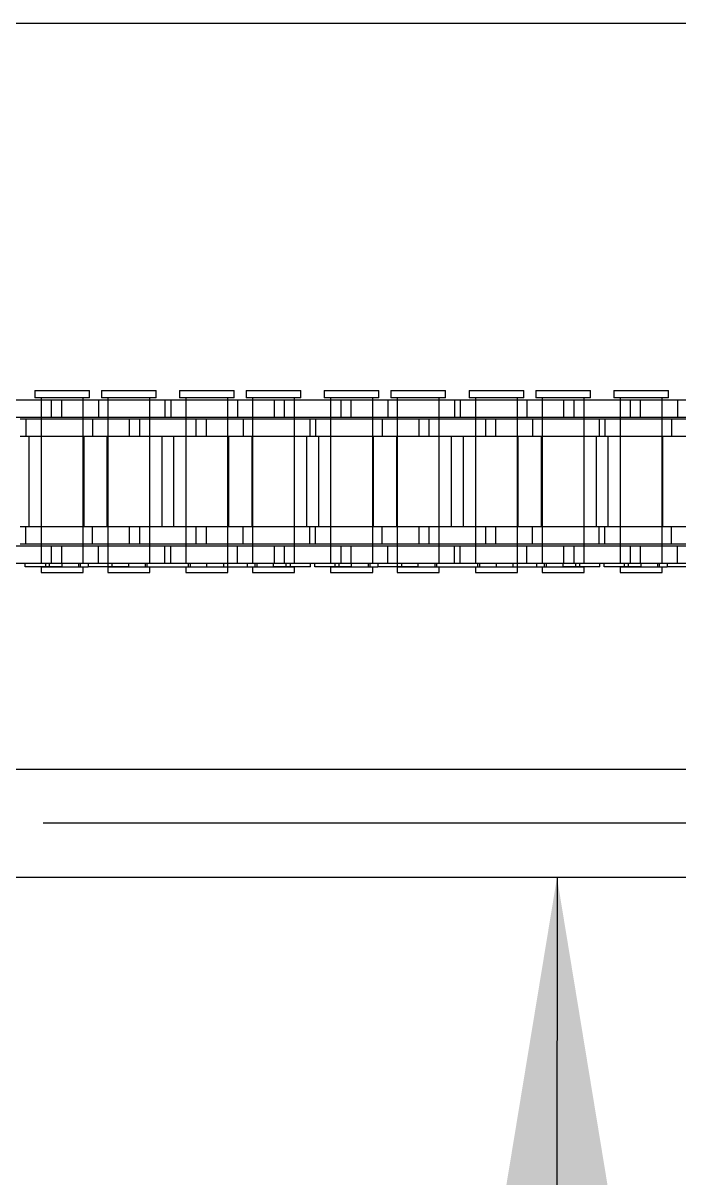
# Model space of a CAD drawing. Header units: metres. Extents: x 0 to 21025, y 0 to 14850.
# Drawn here: x 2556.3 to 2613.8, y 9020.3 to 9121.6 of the extents above; entities that cross this region are included whole.
import ezdxf

# ---------------------------------------------------------------- set-up
doc = ezdxf.new("R2010")
doc.units = ezdxf.units.M
doc.header["$LTSCALE"] = 25
doc.linetypes.add('HIDDEN2', pattern=[4.7625, 3.175, -1.5875])
for name, color, linetype in [('SDM', 7, 'Continuous'), ('SL4', 4, 'Continuous'), ('ST1', 7, 'HIDDEN2')]:
    doc.layers.add(name, color=color, linetype=linetype)
doc.styles.add('ROMANS', font='ROMANS.SHX')
doc.dimstyles.new('25___1-25', dxfattribs={"dimscale": 25, "dimtxt": 2.5, "dimasz": 2, "dimexe": 1.5, "dimexo": 1, "dimgap": 0.5, "dimtad": 1, "dimzin": 12, "dimtxsty": 'ROMANS', "dimcen": 0, "dimclrd": 256, "dimclre": 256, "dimclrt": 3, "dimazin": 3, "dimtfac": 1, "dimtmove": 0, "dimatfit": 0, "dimfxl": 1, "dimlwd": -1, "dimlwe": -1, "dimarcsym": 0})

msp = doc.modelspace()

# ---------------------------------------------------------------- linework, layer by layer
at = {"layer": 'SL4'}
for p, q in [((2085.807, 9121.619), (2875.564, 9121.619)), ((2085.802, 9056.144), (2875.564, 9056.144)), ((2875.564, 9046.619), (1925.562, 9046.619))]:
    msp.add_line(p, q, dxfattribs=at)
at = {"layer": 'ST1'}
for p, q in [((2557.332, 9089.384), (2562.129, 9089.384)), ((2557.332, 9089.384), (2557.332, 9088.725)), ((2562.129, 9088.725), (2562.129, 9089.384)), ((2563.18, 9089.384), (2567.977, 9089.384)), ((2563.18, 9089.384), (2563.18, 9088.725)), ((2567.977, 9088.725), (2567.977, 9089.384)), ((2570.032, 9089.384), (2574.829, 9089.384)), ((2570.032, 9089.384), (2570.032, 9088.725)), ((2574.829, 9088.725), (2574.829, 9089.384)), ((2575.88, 9089.384), (2580.677, 9089.384)), ((2575.88, 9089.384), (2575.88, 9088.725)), ((2580.677, 9088.725), (2580.677, 9089.384)), ((2582.732, 9089.384), (2587.529, 9089.384)), ((2582.732, 9089.384), (2582.732, 9088.725)), ((2587.529, 9088.725), (2587.529, 9089.384)), ((2588.58, 9089.384), (2593.377, 9089.384)), ((2588.58, 9089.384), (2588.58, 9088.725)), ((2593.377, 9088.725), (2593.377, 9089.384)), ((2595.432, 9089.384), (2600.229, 9089.384)), ((2595.432, 9089.384), (2595.432, 9088.725)), ((2600.229, 9088.725), (2600.229, 9089.384)), ((2601.28, 9089.384), (2606.077, 9089.384)), ((2601.28, 9089.384), (2601.28, 9088.725)), ((2606.077, 9088.725), (2606.077, 9089.384)), ((2608.132, 9089.384), (2612.929, 9089.384)), ((2608.132, 9089.384), (2608.132, 9088.725)), ((2612.929, 9088.725), (2612.929, 9089.384)), ((2549.704, 9088.541), (2558.799, 9088.541)), ((2562.129, 9088.725), (2557.332, 9088.725)), ((2557.886, 9088.725), (2557.886, 9074.227)), ((2557.886, 9088.541), (2557.886, 9087.021)), ((2558.799, 9088.541), (2559.659, 9088.541)), ((2558.799, 9087.021), (2558.799, 9088.541)), ((2559.659, 9088.541), (2568.754, 9088.541)), ((2559.659, 9088.541), (2559.659, 9087.021)), ((2561.576, 9074.227), (2561.576, 9088.725)), ((2561.576, 9087.021), (2561.576, 9088.541)), ((2562.906, 9088.541), (2562.906, 9087.021)), ((2567.977, 9088.725), (2563.18, 9088.725)), ((2563.734, 9088.725), (2563.734, 9074.227)), ((2563.734, 9088.541), (2563.734, 9087.021)), ((2567.424, 9074.227), (2567.424, 9088.725)), ((2567.424, 9087.021), (2567.424, 9088.541)), ((2568.754, 9088.541), (2568.754, 9087.021)), ((2568.754, 9088.541), (2575.104, 9088.541)), ((2569.256, 9088.541), (2569.256, 9087.021)), ((2574.829, 9088.725), (2570.032, 9088.725)), ((2570.586, 9088.725), (2570.586, 9074.227)), ((2570.586, 9088.541), (2570.586, 9087.021)), ((2574.276, 9074.227), (2574.276, 9088.725)), ((2574.276, 9087.021), (2574.276, 9088.541)), ((2575.104, 9088.541), (2575.104, 9087.021)), ((2575.104, 9088.541), (2584.199, 9088.541)), ((2580.677, 9088.725), (2575.88, 9088.725)), ((2576.434, 9088.725), (2576.434, 9074.227)), ((2576.434, 9088.541), (2576.434, 9087.021)), ((2578.351, 9087.021), (2578.351, 9088.541)), ((2579.211, 9088.541), (2579.211, 9087.021)), ((2580.124, 9074.227), (2580.124, 9088.725)), ((2580.124, 9087.021), (2580.124, 9088.541)), ((2587.529, 9088.725), (2582.732, 9088.725)), ((2583.286, 9088.725), (2583.286, 9074.227)), ((2583.286, 9088.541), (2583.286, 9087.021)), ((2584.199, 9088.541), (2585.059, 9088.541)), ((2584.199, 9087.021), (2584.199, 9088.541)), ((2585.059, 9088.541), (2594.154, 9088.541)), ((2585.059, 9088.541), (2585.059, 9087.021)), ((2586.976, 9074.227), (2586.976, 9088.725)), ((2586.976, 9087.021), (2586.976, 9088.541)), ((2588.306, 9088.541), (2588.306, 9087.021)), ((2593.377, 9088.725), (2588.58, 9088.725)), ((2589.134, 9088.725), (2589.134, 9074.227)), ((2589.134, 9088.541), (2589.134, 9087.021)), ((2592.824, 9074.227), (2592.824, 9088.725)), ((2592.824, 9087.021), (2592.824, 9088.541)), ((2594.154, 9088.541), (2594.154, 9087.021)), ((2594.154, 9088.541), (2600.504, 9088.541)), ((2594.656, 9088.541), (2594.656, 9087.021)), ((2600.229, 9088.725), (2595.432, 9088.725)), ((2595.986, 9088.725), (2595.986, 9074.227)), ((2595.986, 9088.541), (2595.986, 9087.021)), ((2599.676, 9074.227), (2599.676, 9088.725)), ((2599.676, 9087.021), (2599.676, 9088.541)), ((2600.504, 9088.541), (2600.504, 9087.021)), ((2600.504, 9088.541), (2609.599, 9088.541)), ((2606.077, 9088.725), (2601.28, 9088.725)), ((2601.834, 9088.725), (2601.834, 9074.227)), ((2601.834, 9088.541), (2601.834, 9087.021)), ((2603.751, 9087.021), (2603.751, 9088.541)), ((2604.611, 9088.541), (2604.611, 9087.021)), ((2605.524, 9074.227), (2605.524, 9088.725)), ((2605.524, 9087.021), (2605.524, 9088.541)), ((2612.929, 9088.725), (2608.132, 9088.725)), ((2608.686, 9088.725), (2608.686, 9074.227)), ((2608.686, 9088.541), (2608.686, 9087.021)), ((2609.599, 9088.541), (2610.459, 9088.541)), ((2609.599, 9087.021), (2609.599, 9088.541)), ((2610.459, 9088.541), (2619.554, 9088.541)), ((2610.459, 9088.541), (2610.459, 9087.021)), ((2612.376, 9074.227), (2612.376, 9088.725)), ((2612.376, 9087.021), (2612.376, 9088.541)), ((2613.706, 9088.541), (2613.706, 9087.021)), ((2549.704, 9087.021), (2558.799, 9087.021)), ((2556.054, 9086.869), (2562.404, 9086.869)), ((2556.556, 9086.869), (2556.556, 9085.349)), ((2557.886, 9086.869), (2557.886, 9085.349)), ((2558.799, 9087.021), (2559.659, 9087.021)), ((2559.659, 9087.021), (2568.754, 9087.021)), ((2561.576, 9085.349), (2561.576, 9086.869)), ((2562.404, 9086.869), (2562.404, 9085.349)), ((2562.404, 9086.869), (2571.499, 9086.869)), ((2563.734, 9086.869), (2563.734, 9085.349)), ((2565.651, 9085.349), (2565.651, 9086.869)), ((2566.511, 9086.869), (2566.511, 9085.349)), ((2567.424, 9085.349), (2567.424, 9086.869)), ((2568.754, 9087.021), (2575.104, 9087.021)), ((2570.586, 9086.869), (2570.586, 9085.349)), ((2571.499, 9086.869), (2572.359, 9086.869)), ((2571.499, 9085.349), (2571.499, 9086.869)), ((2572.359, 9086.869), (2581.454, 9086.869)), ((2572.359, 9086.869), (2572.359, 9085.349)), ((2574.276, 9085.349), (2574.276, 9086.869)), ((2575.104, 9087.021), (2584.199, 9087.021)), ((2575.606, 9086.869), (2575.606, 9085.349)), ((2576.434, 9086.869), (2576.434, 9085.349)), ((2580.124, 9085.349), (2580.124, 9086.869)), ((2581.454, 9086.869), (2581.454, 9085.349)), ((2581.454, 9086.869), (2587.804, 9086.869)), ((2581.956, 9086.869), (2581.956, 9085.349)), ((2583.286, 9086.869), (2583.286, 9085.349)), ((2584.199, 9087.021), (2585.059, 9087.021)), ((2585.059, 9087.021), (2594.154, 9087.021)), ((2586.976, 9085.349), (2586.976, 9086.869)), ((2587.804, 9086.869), (2587.804, 9085.349)), ((2587.804, 9086.869), (2596.899, 9086.869)), ((2589.134, 9086.869), (2589.134, 9085.349)), ((2591.051, 9085.349), (2591.051, 9086.869)), ((2591.911, 9086.869), (2591.911, 9085.349)), ((2592.824, 9085.349), (2592.824, 9086.869)), ((2594.154, 9087.021), (2600.504, 9087.021)), ((2595.986, 9086.869), (2595.986, 9085.349)), ((2596.899, 9086.869), (2597.759, 9086.869)), ((2596.899, 9085.349), (2596.899, 9086.869)), ((2597.759, 9086.869), (2606.854, 9086.869)), ((2597.759, 9086.869), (2597.759, 9085.349)), ((2599.676, 9085.349), (2599.676, 9086.869)), ((2600.504, 9087.021), (2609.599, 9087.021)), ((2601.006, 9086.869), (2601.006, 9085.349)), ((2601.834, 9086.869), (2601.834, 9085.349)), ((2605.524, 9085.349), (2605.524, 9086.869)), ((2606.854, 9086.869), (2606.854, 9085.349)), ((2606.854, 9086.869), (2613.204, 9086.869)), ((2607.356, 9086.869), (2607.356, 9085.349)), ((2608.686, 9086.869), (2608.686, 9085.349)), ((2609.599, 9087.021), (2610.459, 9087.021)), ((2610.459, 9087.021), (2619.554, 9087.021)), ((2612.376, 9085.349), (2612.376, 9086.869)), ((2613.204, 9086.869), (2613.204, 9085.349)), ((2613.204, 9086.869), (2622.299, 9086.869)), ((2556.054, 9085.349), (2562.404, 9085.349)), ((2556.839, 9077.419), (2556.839, 9085.349)), ((2557.886, 9085.349), (2557.886, 9077.419)), ((2561.576, 9077.419), (2561.576, 9085.349)), ((2561.619, 9085.349), (2561.619, 9077.419)), ((2562.404, 9085.349), (2571.499, 9085.349)), ((2563.691, 9077.419), (2563.691, 9085.349)), ((2563.734, 9085.349), (2563.734, 9077.419)), ((2567.424, 9077.419), (2567.424, 9085.349)), ((2568.471, 9085.349), (2568.471, 9077.419)), ((2569.539, 9077.419), (2569.539, 9085.349)), ((2570.586, 9085.349), (2570.586, 9077.419)), ((2571.499, 9085.349), (2572.359, 9085.349)), ((2572.359, 9085.349), (2581.454, 9085.349)), ((2574.276, 9077.419), (2574.276, 9085.349)), ((2574.319, 9085.349), (2574.319, 9077.419)), ((2576.391, 9077.419), (2576.391, 9085.349)), ((2576.434, 9085.349), (2576.434, 9077.419)), ((2580.124, 9077.419), (2580.124, 9085.349)), ((2581.171, 9085.349), (2581.171, 9077.419)), ((2581.454, 9085.349), (2587.804, 9085.349)), ((2582.239, 9077.419), (2582.239, 9085.349)), ((2583.286, 9085.349), (2583.286, 9077.419)), ((2586.976, 9077.419), (2586.976, 9085.349)), ((2587.019, 9085.349), (2587.019, 9077.419)), ((2587.804, 9085.349), (2596.899, 9085.349)), ((2589.091, 9077.419), (2589.091, 9085.349)), ((2589.134, 9085.349), (2589.134, 9077.419)), ((2592.824, 9077.419), (2592.824, 9085.349)), ((2593.871, 9085.349), (2593.871, 9077.419)), ((2594.939, 9077.419), (2594.939, 9085.349)), ((2595.986, 9085.349), (2595.986, 9077.419)), ((2596.899, 9085.349), (2597.759, 9085.349)), ((2597.759, 9085.349), (2606.854, 9085.349)), ((2599.676, 9077.419), (2599.676, 9085.349)), ((2599.719, 9085.349), (2599.719, 9077.419)), ((2601.791, 9077.419), (2601.791, 9085.349)), ((2601.834, 9085.349), (2601.834, 9077.419)), ((2605.524, 9077.419), (2605.524, 9085.349)), ((2606.571, 9085.349), (2606.571, 9077.419)), ((2606.854, 9085.349), (2613.204, 9085.349)), ((2607.639, 9077.419), (2607.639, 9085.349)), ((2608.686, 9085.349), (2608.686, 9077.419)), ((2612.376, 9077.419), (2612.376, 9085.349)), ((2612.419, 9085.349), (2612.419, 9077.419)), ((2613.204, 9085.349), (2622.299, 9085.349)), ((2556.054, 9077.419), (2562.404, 9077.419)), ((2556.556, 9075.899), (2556.556, 9077.419)), ((2557.886, 9077.419), (2557.886, 9075.899)), ((2561.576, 9075.899), (2561.576, 9077.419)), ((2562.404, 9075.899), (2562.404, 9077.419)), ((2562.404, 9077.419), (2571.499, 9077.419)), ((2563.734, 9077.419), (2563.734, 9075.899)), ((2565.651, 9075.899), (2565.651, 9077.419)), ((2566.511, 9077.419), (2566.511, 9075.899)), ((2567.424, 9075.899), (2567.424, 9077.419)), ((2570.586, 9077.419), (2570.586, 9075.899)), ((2571.499, 9077.419), (2572.359, 9077.419)), ((2571.499, 9075.899), (2571.499, 9077.419)), ((2572.359, 9077.419), (2581.454, 9077.419)), ((2572.359, 9077.419), (2572.359, 9075.899)), ((2574.276, 9075.899), (2574.276, 9077.419)), ((2575.606, 9075.899), (2575.606, 9077.419)), ((2576.434, 9077.419), (2576.434, 9075.899)), ((2580.124, 9075.899), (2580.124, 9077.419)), ((2581.454, 9075.899), (2581.454, 9077.419)), ((2581.454, 9077.419), (2587.804, 9077.419)), ((2581.956, 9075.899), (2581.956, 9077.419)), ((2583.286, 9077.419), (2583.286, 9075.899)), ((2586.976, 9075.899), (2586.976, 9077.419)), ((2587.804, 9075.899), (2587.804, 9077.419)), ((2587.804, 9077.419), (2596.899, 9077.419)), ((2589.134, 9077.419), (2589.134, 9075.899)), ((2591.051, 9075.899), (2591.051, 9077.419)), ((2591.911, 9077.419), (2591.911, 9075.899)), ((2592.824, 9075.899), (2592.824, 9077.419)), ((2595.986, 9077.419), (2595.986, 9075.899)), ((2596.899, 9077.419), (2597.759, 9077.419)), ((2596.899, 9075.899), (2596.899, 9077.419)), ((2597.759, 9077.419), (2606.854, 9077.419)), ((2597.759, 9077.419), (2597.759, 9075.899)), ((2599.676, 9075.899), (2599.676, 9077.419)), ((2601.006, 9075.899), (2601.006, 9077.419)), ((2601.834, 9077.419), (2601.834, 9075.899)), ((2605.524, 9075.899), (2605.524, 9077.419)), ((2606.854, 9075.899), (2606.854, 9077.419)), ((2606.854, 9077.419), (2613.204, 9077.419)), ((2607.356, 9075.899), (2607.356, 9077.419)), ((2608.686, 9077.419), (2608.686, 9075.899)), ((2612.376, 9075.899), (2612.376, 9077.419)), ((2613.204, 9075.899), (2613.204, 9077.419)), ((2613.204, 9077.419), (2622.299, 9077.419)), ((2549.704, 9075.747), (2558.799, 9075.747)), ((2556.054, 9075.899), (2562.404, 9075.899)), ((2557.886, 9075.747), (2557.886, 9074.227)), ((2558.799, 9075.747), (2559.659, 9075.747)), ((2558.799, 9074.227), (2558.799, 9075.747)), ((2559.659, 9075.747), (2568.754, 9075.747)), ((2559.659, 9075.747), (2559.659, 9074.227)), ((2561.576, 9074.227), (2561.576, 9075.747)), ((2562.404, 9075.899), (2571.499, 9075.899)), ((2562.906, 9074.227), (2562.906, 9075.747)), ((2563.734, 9075.747), (2563.734, 9073.894)), ((2567.424, 9074.227), (2567.424, 9075.747)), ((2568.754, 9074.227), (2568.754, 9075.747)), ((2568.754, 9075.747), (2575.104, 9075.747)), ((2569.256, 9074.227), (2569.256, 9075.747)), ((2570.586, 9075.747), (2570.586, 9074.227)), ((2571.499, 9075.899), (2572.359, 9075.899)), ((2572.359, 9075.899), (2581.454, 9075.899)), ((2574.276, 9073.894), (2574.276, 9075.747)), ((2575.104, 9074.227), (2575.104, 9075.747)), ((2575.104, 9075.747), (2584.199, 9075.747)), ((2576.434, 9075.747), (2576.434, 9074.227)), ((2578.351, 9074.227), (2578.351, 9075.747)), ((2579.211, 9075.747), (2579.211, 9074.227)), ((2580.124, 9074.227), (2580.124, 9075.747)), ((2581.454, 9075.899), (2587.804, 9075.899)), ((2583.286, 9075.747), (2583.286, 9074.227)), ((2584.199, 9075.747), (2585.059, 9075.747)), ((2584.199, 9074.227), (2584.199, 9075.747)), ((2585.059, 9075.747), (2594.154, 9075.747)), ((2585.059, 9075.747), (2585.059, 9074.227)), ((2586.976, 9074.227), (2586.976, 9075.747)), ((2587.804, 9075.899), (2596.899, 9075.899)), ((2588.306, 9074.227), (2588.306, 9075.747)), ((2589.134, 9075.747), (2589.134, 9073.894)), ((2592.824, 9074.227), (2592.824, 9075.747)), ((2594.154, 9074.227), (2594.154, 9075.747)), ((2594.154, 9075.747), (2600.504, 9075.747)), ((2594.656, 9074.227), (2594.656, 9075.747)), ((2595.986, 9075.747), (2595.986, 9074.227)), ((2596.899, 9075.899), (2597.759, 9075.899)), ((2597.759, 9075.899), (2606.854, 9075.899)), ((2599.676, 9073.894), (2599.676, 9075.747)), ((2600.504, 9074.227), (2600.504, 9075.747)), ((2600.504, 9075.747), (2609.599, 9075.747)), ((2601.834, 9075.747), (2601.834, 9074.227)), ((2603.751, 9074.227), (2603.751, 9075.747)), ((2604.611, 9075.747), (2604.611, 9074.227)), ((2605.524, 9074.227), (2605.524, 9075.747)), ((2606.854, 9075.899), (2613.204, 9075.899)), ((2608.686, 9075.747), (2608.686, 9074.227)), ((2609.599, 9075.747), (2610.459, 9075.747)), ((2609.599, 9074.227), (2609.599, 9075.747)), ((2610.459, 9075.747), (2619.554, 9075.747)), ((2610.459, 9075.747), (2610.459, 9074.227)), ((2612.376, 9074.227), (2612.376, 9075.747)), ((2613.204, 9075.899), (2622.299, 9075.899)), ((2613.706, 9074.227), (2613.706, 9075.747)), ((2549.704, 9074.227), (2558.799, 9074.227)), ((2556.5, 9073.894), (2556.5, 9074.227)), ((2558.255, 9074.227), (2558.255, 9073.858)), ((2558.624, 9073.894), (2558.624, 9074.227)), ((2558.799, 9074.227), (2559.659, 9074.227)), ((2559.659, 9074.227), (2568.754, 9074.227)), ((2559.731, 9073.894), (2559.731, 9074.227)), ((2561.207, 9073.858), (2561.207, 9074.227)), ((2561.35, 9073.894), (2561.35, 9074.227)), ((2562.027, 9074.227), (2562.027, 9073.894)), ((2564.103, 9074.227), (2564.103, 9073.858)), ((2565.579, 9073.894), (2565.579, 9074.227)), ((2567.055, 9073.858), (2567.055, 9074.227)), ((2567.198, 9073.894), (2567.198, 9074.227)), ((2568.754, 9074.227), (2575.104, 9074.227)), ((2570.812, 9073.894), (2570.812, 9074.227)), ((2570.955, 9074.227), (2570.955, 9073.858)), ((2572.431, 9073.894), (2572.431, 9074.227)), ((2573.907, 9073.858), (2573.907, 9074.227)), ((2575.104, 9074.227), (2584.199, 9074.227)), ((2575.983, 9073.894), (2575.983, 9074.227)), ((2576.66, 9073.894), (2576.66, 9074.227)), ((2576.803, 9074.227), (2576.803, 9073.858)), ((2578.279, 9073.894), (2578.279, 9074.227)), ((2579.386, 9073.894), (2579.386, 9074.227)), ((2579.755, 9073.858), (2579.755, 9074.227)), ((2581.509, 9073.894), (2581.509, 9074.227)), ((2581.9, 9073.894), (2581.9, 9074.227)), ((2583.655, 9074.227), (2583.655, 9073.858)), ((2584.024, 9073.894), (2584.024, 9074.227)), ((2584.199, 9074.227), (2585.059, 9074.227)), ((2585.059, 9074.227), (2594.154, 9074.227)), ((2585.131, 9073.894), (2585.131, 9074.227)), ((2586.607, 9073.858), (2586.607, 9074.227)), ((2586.75, 9073.894), (2586.75, 9074.227)), ((2587.427, 9074.227), (2587.427, 9073.894)), ((2589.503, 9074.227), (2589.503, 9073.858)), ((2590.979, 9073.894), (2590.979, 9074.227)), ((2592.455, 9073.858), (2592.455, 9074.227)), ((2592.598, 9073.894), (2592.598, 9074.227)), ((2594.154, 9074.227), (2600.504, 9074.227)), ((2596.212, 9073.894), (2596.212, 9074.227)), ((2596.355, 9074.227), (2596.355, 9073.858)), ((2597.831, 9073.894), (2597.831, 9074.227)), ((2599.307, 9073.858), (2599.307, 9074.227)), ((2600.504, 9074.227), (2609.599, 9074.227)), ((2601.383, 9073.894), (2601.383, 9074.227)), ((2602.06, 9073.894), (2602.06, 9074.227)), ((2602.203, 9074.227), (2602.203, 9073.858)), ((2603.679, 9073.894), (2603.679, 9074.227)), ((2604.786, 9073.894), (2604.786, 9074.227)), ((2605.155, 9073.858), (2605.155, 9074.227)), ((2606.909, 9073.894), (2606.909, 9074.227)), ((2607.3, 9073.894), (2607.3, 9074.227)), ((2609.055, 9074.227), (2609.055, 9073.858)), ((2609.424, 9073.894), (2609.424, 9074.227)), ((2609.599, 9074.227), (2610.459, 9074.227)), ((2610.459, 9074.227), (2619.554, 9074.227)), ((2610.531, 9073.894), (2610.531, 9074.227)), ((2612.007, 9073.858), (2612.007, 9074.227)), ((2612.15, 9073.894), (2612.15, 9074.227)), ((2612.827, 9074.227), (2612.827, 9073.894)), ((2559.731, 9073.894), (2556.5, 9073.894)), ((2561.576, 9073.858), (2557.886, 9073.858)), ((2557.886, 9073.858), (2557.886, 9073.384)), ((2557.886, 9073.384), (2561.576, 9073.384)), ((2559.731, 9073.894), (2562.027, 9073.894)), ((2561.576, 9073.384), (2561.576, 9073.858)), ((2565.579, 9073.894), (2562.027, 9073.894)), ((2567.424, 9073.858), (2563.734, 9073.858)), ((2563.734, 9073.858), (2563.734, 9073.384)), ((2563.734, 9073.384), (2567.424, 9073.384)), ((2565.579, 9073.894), (2578.279, 9073.894)), ((2567.424, 9073.384), (2567.424, 9073.858)), ((2574.276, 9073.858), (2570.586, 9073.858)), ((2570.586, 9073.858), (2570.586, 9073.384)), ((2570.586, 9073.384), (2574.276, 9073.384)), ((2574.276, 9073.384), (2574.276, 9073.858)), ((2580.124, 9073.858), (2576.434, 9073.858)), ((2576.434, 9073.858), (2576.434, 9073.384)), ((2576.434, 9073.384), (2580.124, 9073.384)), ((2581.509, 9073.894), (2578.279, 9073.894)), ((2580.124, 9073.384), (2580.124, 9073.858)), ((2585.131, 9073.894), (2581.9, 9073.894)), ((2586.976, 9073.858), (2583.286, 9073.858)), ((2583.286, 9073.858), (2583.286, 9073.384)), ((2583.286, 9073.384), (2586.976, 9073.384)), ((2585.131, 9073.894), (2587.427, 9073.894)), ((2586.976, 9073.384), (2586.976, 9073.858)), ((2590.979, 9073.894), (2587.427, 9073.894)), ((2592.824, 9073.858), (2589.134, 9073.858)), ((2589.134, 9073.858), (2589.134, 9073.384)), ((2589.134, 9073.384), (2592.824, 9073.384)), ((2590.979, 9073.894), (2603.679, 9073.894)), ((2592.824, 9073.384), (2592.824, 9073.858)), ((2599.676, 9073.858), (2595.986, 9073.858)), ((2595.986, 9073.858), (2595.986, 9073.384)), ((2595.986, 9073.384), (2599.676, 9073.384)), ((2599.676, 9073.384), (2599.676, 9073.858)), ((2605.524, 9073.858), (2601.834, 9073.858)), ((2601.834, 9073.858), (2601.834, 9073.384)), ((2601.834, 9073.384), (2605.524, 9073.384)), ((2606.909, 9073.894), (2603.679, 9073.894)), ((2605.524, 9073.384), (2605.524, 9073.858)), ((2610.531, 9073.894), (2607.3, 9073.894)), ((2612.376, 9073.858), (2608.686, 9073.858)), ((2608.686, 9073.858), (2608.686, 9073.384)), ((2608.686, 9073.384), (2612.376, 9073.384)), ((2610.531, 9073.894), (2612.827, 9073.894)), ((2612.376, 9073.384), (2612.376, 9073.858)), ((2616.379, 9073.894), (2612.827, 9073.894)), ((2085.802, 9056.144), (2875.564, 9056.144)), ((2875.564, 9051.381), (1875.564, 9051.381))]:
    msp.add_line(p, q, dxfattribs=at)

# ---------------------------------------------------------------- leaders
at = {"layer": 'SDM'}
msp.add_leader([(2603.148, 9046.619), (2603.082, 8722.009)], dimstyle='25___1-25', override={"dimgap": 0.5, "dimtad": 0}, dxfattribs=at)

doc.saveas('drawing.dxf')
